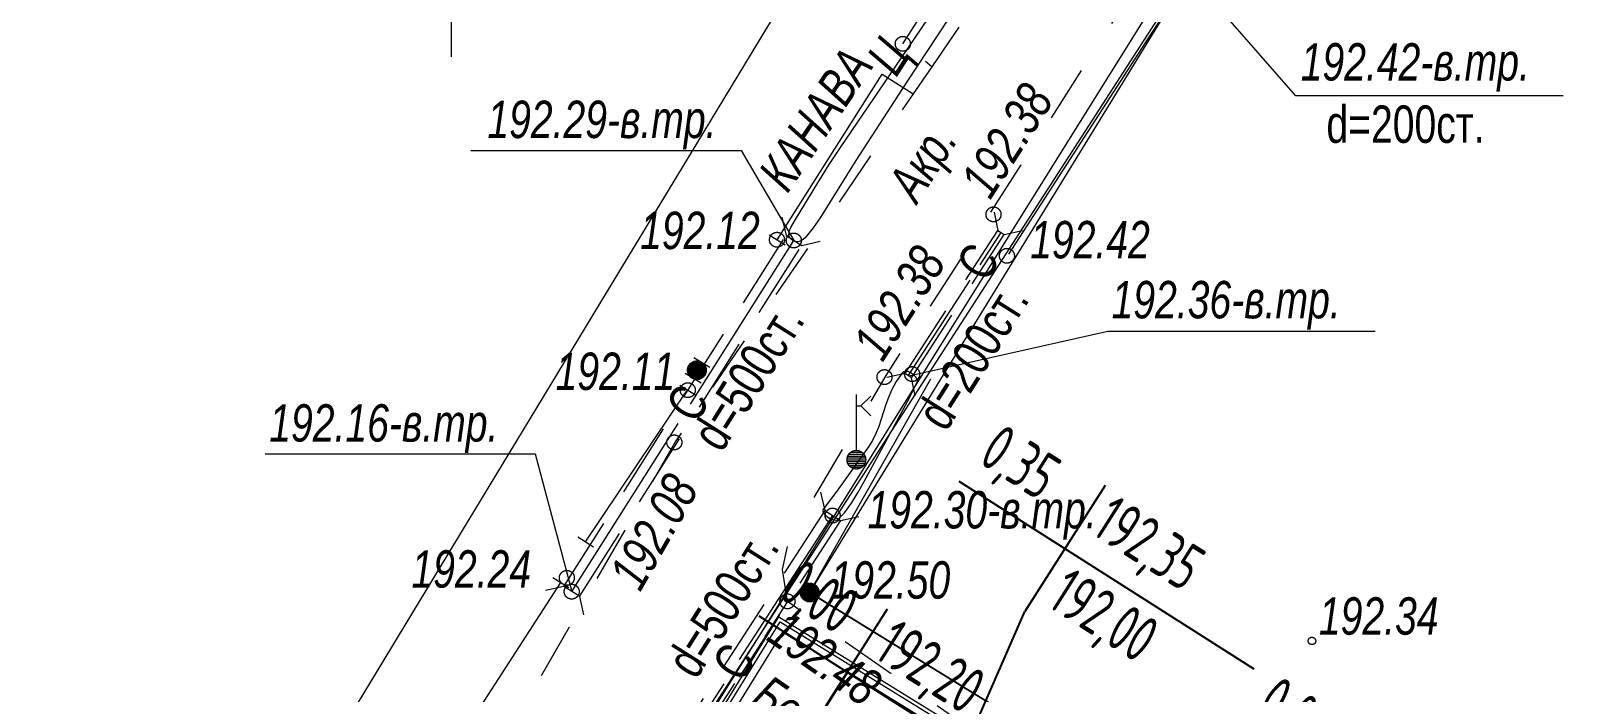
# Model space of a CAD drawing. Header units: millimetres. Extents: x -38151500 to -28914887, y -20564105 to -20349562.
# Drawn here: x -35204494 to -35162766, y -20475837 to -20458106 of the extents above; entities that cross this region are included whole.
import ezdxf
from ezdxf.xclip import XClip

# ---------------------------------------------------------------- set-up
doc = ezdxf.new("R2010")
doc.units = ezdxf.units.MM
doc.header["$MEASUREMENT"] = 0
doc.header["$XCLIPFRAME"] = 0
doc.linetypes.add('Новофедоровское_снт 28_07$0$l049', pattern=[3000, 2000, -1000])
doc.linetypes.add('Новофедоровское_снт 28_07$0$l189_2', pattern=[3000, 1500, -1500])
for name, color, linetype, lineweight in [('Новый_0-Тонкая_Ном._пера__7', 7, 'Continuous', 25), ('Новый_0_Ном._пера__7', 7, 'Continuous', 25), ('Новый_Defpoints_Ном._пера__7', 7, 'Continuous', 25), ('Новый_ГП_Ограждение_Ном._пера__152', 152, 'Continuous', 18), ('Новый_ГП_Сетка_земля_Ном._пера__7', 7, 'Continuous', 25), ('Новый_ГТ4-Карт. отметки_Ном._пера__1', 1, 'Continuous', 40), ('Новый_ГТ4-Карт. отметки_Ном._пера__5', 5, 'Continuous', 13), ('Новый_ГТ4-Карт. отметки_Ном._пера__7', 7, 'Continuous', 25), ('Чертеж_2_Новофедоровское_снт 28_07$0$tp_Дороги_Ном._пера__253', 252, 'Continuous', 18), ('Чертеж_2_Новофедоровское_снт 28_07$0$tp_канавы_Ном._пера__253', 252, 'Continuous', 18), ('Чертеж_2_Новофедоровское_снт 28_07$0$tp_отметки_новые_Ном._пера__253', 252, 'Continuous', 18), ('Чертеж_2_Новофедоровское_снт 28_07$0$tp_трубы под дорогой_Ном._пера__253', 252, 'Continuous', 18), ('Чертеж_2_Новофедоровское_снт 28_07$0$U_ТЕКСТ_БЕЛЫЙ_Ном._пера__253', 252, 'Continuous', 18), ('Чертеж_2_Новый_ГП_Топография_Ном._пера__253', 252, 'Continuous', 18), ('Чертеж_2_Новый_Новофедоровское_снт 28_07$0$SETKA_Ном._пера__253', 252, 'Continuous', 18), ('Чертеж_2_Новый_Новофедоровское_снт 28_07$0$tp_Дороги_Ном._пера__253', 252, 'Continuous', 18), ('Чертеж_2_Новый_Новофедоровское_снт 28_07$0$tp_канавы_Ном._пера__253', 252, 'Continuous', 18), ('Чертеж_2_Новый_Новофедоровское_снт 28_07$0$tp_ЛЭП нн_Ном._пера__253', 252, 'Continuous', 18), ('Чертеж_2_Новый_Новофедоровское_снт 28_07$0$tp_Ограждения ДЕР_Ном._пера__253', 252, 'Continuous', 18), ('Чертеж_2_Новый_Новофедоровское_снт 28_07$0$tp_Ограждения мет_Ном._пера__253', 252, 'Continuous', 18), ('Чертеж_2_Новый_Новофедоровское_снт 28_07$0$tp_Ограждения рабица_Ном._пера__253', 252, 'Continuous', 18), ('Чертеж_2_Новый_Новофедоровское_снт 28_07$0$tp_Ограждения_Ном._пера__253', 252, 'Continuous', 18), ('Чертеж_2_Новый_Новофедоровское_снт 28_07$0$tp_Ограждения_Ном._пера__7', 7, 'Continuous', 18), ('Чертеж_2_Новый_Новофедоровское_снт 28_07$0$tp_отметки_новые_Ном._пера__253', 252, 'Continuous', 18), ('Чертеж_2_Новый_Новофедоровское_снт 28_07$0$tp_отметки_новые_Ном._пера__7', 7, 'Continuous', 18), ('Чертеж_2_Новый_Новофедоровское_снт 28_07$0$tp_сооружения_Ном._пера__7', 7, 'Continuous', 18), ('Чертеж_2_Новый_Новофедоровское_снт 28_07$0$tp_трубы под дорогой_Ном._пера__253', 252, 'Continuous', 18), ('Чертеж_2_Новый_Новофедоровское_снт 28_07$0$U_Водосток_Ном._пера__253', 252, 'Continuous', 18), ('Чертеж_2_Новый_Новофедоровское_снт 28_07$0$U_Газопровод_Ном._пера__253', 252, 'Continuous', 18)]:
    doc.layers.add(name, color=color, linetype=linetype, lineweight=lineweight)
doc.styles.add('РЎР“Р•РќР•Р\xa0РР\xa0_РЎРўРР›Р¬_1', font='arial.ttf', dxfattribs={"width": 0.75})
doc.styles.add('РЎР“Р•РќР•Р\xa0РР\xa0_РЎРўРР›Р¬_3', font='arial.ttf', dxfattribs={"width": 0.749999})
doc.styles.add('РЎР“Р•РќР•Р\xa0РР\xa0_РЎРўРР›Р¬_6', font='', dxfattribs={"width": 0.8})
doc.styles.get('РЎР“Р•РќР•Р\xa0РР\xa0_РЎРўРР›Р¬_6').set_extended_font_data('GOST_type_A')
doc.linetypes.add('Новофедоровское_снт 28_07$0$l474_2o', pattern='A,0,[3,РіРµРЅРїРїР»Р°РЅ 2025_06_18 dima РІР°СЂРёР°РЅС‚ 21.Shx,S=31.746032,R=0,X=0,Y=0],-5000,0', length=5000)
doc.linetypes.add('Новофедоровское_снт 28_07$0$lm334', pattern='A,0,[4,РіРµРЅРїРїР»Р°РЅ 2025_06_18 dima РІР°СЂРёР°РЅС‚ 21.Shx,S=79.365079,R=0,X=0,Y=0],-11000,0', length=11000)
doc.linetypes.add('Новофедоровское_снт 28_07$0$З ДЕРЕВ', pattern='A,0,[2,РіРµРЅРїРїР»Р°РЅ 2025_06_18 dima РІР°СЂРёР°РЅС‚ 21.Shx,S=19.84127,R=0,X=0,Y=0.2],-2500,0', length=2500)
doc.linetypes.add('Новофедоровское_снт 28_07$0$ЗАБОР_СЕТКА', pattern='A,0,[1,РіРµРЅРїРїР»Р°РЅ 2025_06_18 dima РІР°СЂРёР°РЅС‚ 21.Shx,S=39.68254,R=0,X=0,Y=2.77556e-17],-5000,0', length=5000)
doc.linetypes.add('Новофедоровское_снт 28_07$0$МЕЖА', pattern='A,0,[5,РіРµРЅРїРїР»Р°РЅ 2025_06_18 dima РІР°СЂРёР°РЅС‚ 21.Shx,S=46.746032,R=0,X=0,Y=6.93889e-18],-6500,0', length=6500)

# ---------------------------------------------------------------- blocks, each defined once
blk = doc.blocks.new('Чертеж_3_2', base_point=(2451089, -7296))
at = {"layer": 'Чертеж_2_Новый_ГП_Топография_Ном._пера__253', "color": 252, "linetype": 'Новофедоровское_снт 28_07$0$МЕЖА', "lineweight": 18, "flags": 128}
for points in [[(-35215434, -20524360), (-35215394, -20524296), (-35204907, -20507196), (-35178737, -20524004), (-35167176, -20507967), (-35157260, -20495163), (-35159014, -20487946), (-35161019, -20480799), (-35166512, -20482761), (-35169367, -20481924), (-35183638, -20473145), (-35173689, -20456936), (-35181298, -20452238), (-35222329, -20519982)], [(-35184464, -20473796), (-35165064, -20485776), (-35162594, -20481776), (-35158154, -20493826), (-35167884, -20507436), (-35167024, -20507996), (-35178384, -20523486), (-35178714, -20524026), (-35178984, -20523856), (-35203464, -20508276), (-35192784, -20491166), (-35194494, -20490046)]]:
    blk.add_lwpolyline(points, close=True, dxfattribs=at)
at = {"layer": 'Чертеж_2_Новый_Новофедоровское_снт 28_07$0$SETKA_Ном._пера__253', "color": 252, "linetype": 'Continuous', "lineweight": 18, "flags": 128}
blk.add_lwpolyline([(-35193234, -20458796), (-35193234, -20455796)], dxfattribs=at)
at = {"layer": 'Чертеж_2_Новый_Новофедоровское_снт 28_07$0$tp_Дороги_Ном._пера__253', "color": 252, "linetype": 'Новофедоровское_снт 28_07$0$l189_2', "lineweight": 18, "flags": 128}
for points in [[(-35168953, -20434617), (-35168102, -20436212), (-35168009, -20437746), (-35167936, -20438864), (-35167934, -20439504), (-35177124, -20454305), (-35180363, -20459059), (-35181147, -20458448)], [(-35184233, -20473390), (-35184367, -20472535), (-35184201, -20471761), (-35181591, -20467335), (-35169286, -20448138), (-35166223, -20444482), (-35164490, -20443294), (-35162374, -20442824), (-35161362, -20442742), (-35159371, -20442990), (-35157261, -20444007), (-35156461, -20444869)], [(-35181701, -20459263), (-35180868, -20459784), (-35187224, -20469086), (-35192906, -20479010), (-35194102, -20478759)]]:
    blk.add_lwpolyline(points, dxfattribs=at)
at = {"layer": 'Чертеж_2_Новый_Новофедоровское_снт 28_07$0$tp_Дороги_Ном._пера__253', "color": 252, "linetype": 'Continuous', "lineweight": 18, "flags": 128}
blk.add_lwpolyline([(-35180363, -20459059), (-35180868, -20459784)], dxfattribs=at)
at = {"layer": 'Чертеж_2_Новый_Новофедоровское_снт 28_07$0$tp_Дороги_Ном._пера__253', "color": 252, "linetype": 'Новофедоровское_снт 28_07$0$l189_2', "lineweight": 18, "flags": 128}
blk.add_lwpolyline([(-35186064, -20476222), (-35181132, -20479657), (-35179309, -20476820), (-35184233, -20473390)], close=True, dxfattribs=at)
at = {"layer": 'Чертеж_2_Новый_Новофедоровское_снт 28_07$0$tp_канавы_Ном._пера__253', "color": 252, "linetype": 'Continuous', "lineweight": 18, "flags": 128}
blk.add_lwpolyline([(-35179650, -20457362), (-35181032, -20459462), (-35182403, -20461568), (-35183361, -20463106), (-35183546, -20463379), (-35183757, -20463641), (-35183814, -20463693), (-35183883, -20463733), (-35183956, -20463754), (-35184024, -20463747), (-35184080, -20463722), (-35184136, -20463684), (-35184179, -20463638), (-35184199, -20463585), (-35184187, -20463477), (-35184143, -20463367), (-35184017, -20463154), (-35183419, -20462169), (-35183115, -20461681), (-35182799, -20461200), (-35181344, -20459067), (-35179916, -20456953)], dxfattribs=at)
blk.add_lwpolyline([(-35182912, -20470435), (-35183271, -20470905), (-35183284, -20470930), (-35183286, -20470957), (-35183266, -20471015), (-35183219, -20471073), (-35183153, -20471127), (-35183079, -20471172), (-35183005, -20471202), (-35182940, -20471213), (-35182893, -20471200), (-35182800, -20471116), (-35182707, -20471011), (-35182519, -20470753), (-35182340, -20470463), (-35182177, -20470175), (-35180968, -20467930), (-35180756, -20467506), (-35180749, -20467474), (-35180755, -20467442), (-35180794, -20467380), (-35180924, -20467264), (-35180985, -20467231), (-35181054, -20467223), (-35181120, -20467238), (-35181171, -20467276), (-35181324, -20467493), (-35181447, -20467727), (-35181527, -20467919), (-35181596, -20468114), (-35181723, -20468508), (-35181790, -20468703), (-35181866, -20468892), (-35181956, -20469075), (-35182064, -20469247)], close=True, dxfattribs=at)
at = {"layer": 'Чертеж_2_Новый_Новофедоровское_снт 28_07$0$tp_ЛЭП нн_Ном._пера__253', "color": 252, "linetype": 'Continuous', "lineweight": 18, "flags": 128}
blk.add_lwpolyline([(-35217433, -20525995), (-35216322, -20524332), (-35195709, -20491490), (-35170672, -20451362), (-35169463, -20449768)], dxfattribs=at)
at = {"layer": 'Чертеж_2_Новый_Новофедоровское_снт 28_07$0$tp_Ограждения ДЕР_Ном._пера__253', "color": 252, "linetype": 'Новофедоровское_снт 28_07$0$З ДЕРЕВ', "lineweight": 18, "flags": 128}
for points in [[(-35181147, -20458448), (-35177379, -20452573), (-35176686, -20451372)], [(-35184509, -20463698), (-35181701, -20459263)], [(-35189641, -20471790), (-35186907, -20467722)], [(-35194102, -20478759), (-35190305, -20472877)]]:
    blk.add_lwpolyline(points, dxfattribs=at)
at = {"layer": 'Чертеж_2_Новый_Новофедоровское_снт 28_07$0$tp_Ограждения мет_Ном._пера__253', "color": 252, "linetype": 'Новофедоровское_снт 28_07$0$l474_2o', "lineweight": 18, "flags": 128}
for points in [[(-35178307, -20464081), (-35173368, -20456439)], [(-35180401, -20467433), (-35183639, -20473147)]]:
    blk.add_lwpolyline(points, dxfattribs=at)
at = {"layer": 'Чертеж_2_Новый_Новофедоровское_снт 28_07$0$tp_Ограждения рабица_Ном._пера__253', "color": 252, "linetype": 'Новофедоровское_снт 28_07$0$ЗАБОР_СЕТКА', "lineweight": 18, "flags": 128}
blk.add_lwpolyline([(-35183639, -20473147), (-35169367, -20481924), (-35166512, -20482761)], dxfattribs=at)
at = {"layer": 'Чертеж_2_Новый_Новофедоровское_снт 28_07$0$tp_Ограждения_Ном._пера__253', "color": 252, "linetype": 'Continuous', "lineweight": 18, "flags": 128}
for points in [[(-35184720, -20463565), (-35184297, -20463831)], [(-35186740, -20466847), (-35186317, -20467113)], [(-35187118, -20467589), (-35186695, -20467855)], [(-35186971, -20467267), (-35186548, -20467533)], [(-35189852, -20471657), (-35189429, -20471923)], [(-35190516, -20472744), (-35190093, -20473010)]]:
    blk.add_lwpolyline(points, dxfattribs=at)
at = {"layer": 'Чертеж_2_Новый_Новофедоровское_снт 28_07$0$tp_Ограждения_Ном._пера__7', "color": 7, "linetype": 'Continuous', "lineweight": 18}
for p, q in [((-35186907, -20467160), (-35186413, -20467160)), ((-35186902, -20467130), (-35186419, -20467130)), ((-35186891, -20467100), (-35186428, -20467100)), ((-35186877, -20467070), (-35186442, -20467070)), ((-35186858, -20467040), (-35186463, -20467040)), ((-35186831, -20467010), (-35186490, -20467010)), ((-35186792, -20466980), (-35186529, -20466980)), ((-35186721, -20466950), (-35186601, -20466950)), ((-35186909, -20467190), (-35186410, -20467190)), ((-35186908, -20467220), (-35186413, -20467220)), ((-35186903, -20467250), (-35186417, -20467250)), ((-35186893, -20467280), (-35186426, -20467280)), ((-35186879, -20467310), (-35186441, -20467310)), ((-35186861, -20467340), (-35186460, -20467340)), ((-35186835, -20467370), (-35186486, -20467370)), ((-35186798, -20467400), (-35186523, -20467400)), ((-35186734, -20467430), (-35186584, -20467430)), ((-35183837, -20472995), (-35183442, -20472995)), ((-35183810, -20472965), (-35183469, -20472965)), ((-35183771, -20472935), (-35183508, -20472935)), ((-35183700, -20472905), (-35183580, -20472905)), ((-35183888, -20473145), (-35183389, -20473145)), ((-35183887, -20473175), (-35183392, -20473175)), ((-35183886, -20473115), (-35183392, -20473115)), ((-35183882, -20473205), (-35183396, -20473205)), ((-35183881, -20473085), (-35183398, -20473085)), ((-35183872, -20473235), (-35183405, -20473235)), ((-35183870, -20473055), (-35183407, -20473055)), ((-35183858, -20473265), (-35183420, -20473265)), ((-35183856, -20473025), (-35183421, -20473025)), ((-35183840, -20473295), (-35183439, -20473295)), ((-35183814, -20473325), (-35183465, -20473325)), ((-35183777, -20473355), (-35183502, -20473355)), ((-35183713, -20473385), (-35183563, -20473385))]:
    blk.add_line(p, q, dxfattribs=at)
for centre in [(-35186660, -20467192), (-35183639, -20473147)]:
    blk.add_circle(centre, 250, dxfattribs=at)
at = {"layer": 'Чертеж_2_Новый_Новофедоровское_снт 28_07$0$tp_отметки_новые_Ном._пера__253', "color": 252, "linetype": 'Continuous', "lineweight": 18, "flags": 128}
for points in [[(-35163452, -20459842), (-35170612, -20459842), (-35173695, -20456307)], [(-35192719, -20461307), (-35185477, -20461307), (-35184060, -20463712)], [(-35168494, -20466158), (-35175654, -20466158), (-35180981, -20467349)], [(-35198229, -20469437), (-35190988, -20469437), (-35190012, -20473123)]]:
    blk.add_lwpolyline(points, dxfattribs=at)
at = {"layer": 'Чертеж_2_Новый_Новофедоровское_снт 28_07$0$tp_отметки_новые_Ном._пера__253', "color": 252, "linetype": 'Continuous', "lineweight": 18}
blk.add_circle((-35170183, -20474446), 100, dxfattribs=at)
at = {"layer": 'Чертеж_2_Новый_Новофедоровское_снт 28_07$0$tp_отметки_новые_Ном._пера__7', "color": 7, "linetype": 'Continuous', "lineweight": 18}
for centre in [(-35181144, -20458446), (-35178714, -20463016), (-35184514, -20463696), (-35184064, -20463716), (-35178354, -20464126), (-35180894, -20467296), (-35186904, -20467726), (-35181634, -20467376), (-35187264, -20469126), (-35183024, -20471086), (-35190144, -20472756), (-35190014, -20473126), (-35183634, -20473096), (-35184234, -20473386)]:
    blk.add_circle(centre, 200, dxfattribs=at)
at = {"layer": 'Чертеж_2_Новый_Новофедоровское_снт 28_07$0$tp_сооружения_Ном._пера__7', "color": 7, "linetype": 'Continuous', "lineweight": 18}
for p, q in [((-35182388, -20469340), (-35182388, -20467840)), ((-35182265, -20468149), (-35182000, -20468414)), ((-35182637, -20469592), (-35182138, -20469592)), ((-35182633, -20469542), (-35182143, -20469542)), ((-35182632, -20469642), (-35182143, -20469642)), ((-35182617, -20469492), (-35182158, -20469492)), ((-35182588, -20469442), (-35182187, -20469442)), ((-35182539, -20469392), (-35182236, -20469392)), ((-35182616, -20469692), (-35182160, -20469692)), ((-35182586, -20469742), (-35182189, -20469742)), ((-35182535, -20469792), (-35182240, -20469792))]:
    blk.add_line(p, q, dxfattribs=at)
at = {"layer": 'Чертеж_2_Новый_Новофедоровское_снт 28_07$0$tp_сооружения_Ном._пера__7', "color": 7, "linetype": 'Continuous', "lineweight": 18, "flags": 128}
blk.add_lwpolyline([(-35182388, -20468149), (-35182265, -20468149), (-35182000, -20467885)], dxfattribs=at)
at = {"layer": 'Чертеж_2_Новый_Новофедоровское_снт 28_07$0$tp_сооружения_Ном._пера__7', "color": 7, "linetype": 'Continuous', "lineweight": 18}
blk.add_circle((-35182388, -20469590), 250, dxfattribs=at)
at = {"layer": 'Чертеж_2_Новый_Новофедоровское_снт 28_07$0$tp_трубы под дорогой_Ном._пера__253', "color": 252, "linetype": 'Continuous', "lineweight": 18, "flags": 128}
for points in [[(-35178700, -20462955), (-35178596, -20463444), (-35178428, -20463552), (-35177939, -20463447)], [(-35184380, -20463091), (-35184271, -20463578), (-35183848, -20463846), (-35183361, -20463737)], [(-35180809, -20467882), (-35180914, -20467393), (-35181082, -20467284), (-35181571, -20467389)], [(-35183346, -20470464), (-35183236, -20470952), (-35182814, -20471220), (-35182326, -20471110)], [(-35189691, -20473743), (-35189800, -20473255), (-35190223, -20472987), (-35190711, -20473097)]]:
    blk.add_lwpolyline(points, dxfattribs=at)
at = {"layer": 'Чертеж_2_Новый_Новофедоровское_снт 28_07$0$tp_трубы под дорогой_Ном._пера__253', "color": 252, "linetype": 'Новофедоровское_снт 28_07$0$l049', "lineweight": 18, "flags": 128}
for points in [[(-35190223, -20472989), (-35184271, -20463578)], [(-35181082, -20467284), (-35178596, -20463444)], [(-35180914, -20467393), (-35178428, -20463552)], [(-35189801, -20473256), (-35183849, -20463845)], [(-35183236, -20470952), (-35188440, -20478996)], [(-35182814, -20471220), (-35188018, -20479264)]]:
    blk.add_lwpolyline(points, dxfattribs=at)
at = {"layer": 'Чертеж_2_Новый_Новофедоровское_снт 28_07$0$U_Водосток_Ном._пера__253', "color": 252, "linetype": 'Continuous', "lineweight": 18, "flags": 128}
for points in [[(-35186834, -20468098), (-35184060, -20463712)], [(-35179073, -20464365), (-35178512, -20463498)], [(-35180998, -20467338), (-35179342, -20464780)], [(-35190012, -20473123), (-35187165, -20468621)], [(-35183024, -20471084), (-35185523, -20474947)], [(-35185942, -20475594), (-35188229, -20479130)]]:
    blk.add_lwpolyline(points, dxfattribs=at)
at = {"layer": 'Чертеж_2_Новый_Новофедоровское_снт 28_07$0$U_Газопровод_Ном._пера__253', "color": 252, "linetype": 'Новофедоровское_снт 28_07$0$lm334', "lineweight": 18, "flags": 128}
blk.add_lwpolyline([(-35216752, -20523523), (-35194304, -20488740), (-35173753, -20456897), (-35165636, -20444319), (-35165917, -20444465), (-35163587, -20443258), (-35158356, -20444879)], dxfattribs=at)
at = {"layer": 'Чертеж_2_Новофедоровское_снт 28_07$0$tp_Дороги_Ном._пера__253', "color": 252, "linetype": 'Continuous', "lineweight": 18, "char_height": 1000, "attachment_point": 7, "style": 'РЎР“Р•РќР•Р\xa0РР\xa0_РЎРўРР›Р¬_1'}
for s, insert, rotation in [('\\A1;{\\pql;\\fArial|b0|i1|c204|p0;\\W0.750000;Ц}', (-35181073, -20459518), 57.3407), ('\\A1;{\\pql;\\fArial|b0|i1|c204|p0;\\W0.750000;Акр.}', (-35180505, -20462917), 57.3407), ('\\A1;{\\pql;\\fArial|b0|i1|c204|p0;\\W0.750000;Бет.пл.}', (-35185282, -20476141), 325.1439)]:
    blk.add_mtext(s, dxfattribs=dict(at, insert=insert, rotation=rotation))
at = {"layer": 'Чертеж_2_Новофедоровское_снт 28_07$0$tp_канавы_Ном._пера__253', "color": 252, "linetype": 'Continuous', "lineweight": 18, "insert": (-35184231, -20462474), "char_height": 1000, "attachment_point": 7, "rotation": 55.9631, "style": 'РЎР“Р•РќР•Р\xa0РР\xa0_РЎРўРР›Р¬_1'}
blk.add_mtext('\\A1;{\\pql;\\fArial|b0|i1|c204|p0;\\W0.750000;КАНАВА}', dxfattribs=at)
at = {"layer": 'Чертеж_2_Новофедоровское_снт 28_07$0$tp_отметки_новые_Ном._пера__253', "color": 252, "linetype": 'Continuous', "lineweight": 18, "char_height": 1000, "attachment_point": 7, "style": 'РЎР“Р•РќР•Р\xa0РР\xa0_РЎРўРР›Р¬_1'}
for s, insert in [('\\A1;{\\pql;\\fArial|b0|i1|c204|p0;\\W0.750000;192.42-в.тр.}', (-35170484, -20459731)), ('\\A1;{\\pql;\\fArial|b0|i1|c204|p0;\\W0.750000;192.29-в.тр.}', (-35192272, -20461272)), ('\\A1;{\\pql;\\fArial|b0|i1|c204|p0;\\W0.750000;192.12}', (-35188180, -20463959)), ('\\A1;{\\pql;\\fArial|b0|i1|c204|p0;\\W0.750000;192.42}', (-35177731, -20464208)), ('\\A1;{\\pql;\\fArial|b0|i1|c204|p0;\\W0.750000;192.36-в.тр.}', (-35175551, -20466103)), ('\\A1;{\\pql;\\fArial|b0|i1|c204|p0;\\W0.750000;192.11}', (-35190444, -20467735)), ('\\A1;{\\pql;\\fArial|b0|i1|c204|p0;\\W0.750000;192.16-в.тр.}', (-35198115, -20469406)), ('\\A1;{\\pql;\\fArial|b0|i1|c204|p0;\\W0.750000;192.30-в.тр.}', (-35182088, -20471732)), ('\\A1;{\\pql;\\fArial|b0|i1|c204|p0;\\W0.750000;192.24}', (-35194306, -20473032)), ('\\A1;{\\pql;\\fArial|b0|i1|c204|p0;\\W0.750000;192.50}', (-35183078, -20473327)), ('\\A1;{\\pql;\\fArial|b0|i1|c204|p0;\\W0.750000;192.34}', (-35169997, -20474292))]:
    blk.add_mtext(s, dxfattribs=dict(at, insert=insert))
for s, insert, rotation in [('\\A1;{\\pql;\\fArial|b0|i1|c204|p0;\\W0.750000;192.38}', (-35178791, -20462658), 57.3407), ('\\A1;{\\pql;\\fArial|b0|i1|c204|p0;\\W0.750000;192.38}', (-35181675, -20467009), 57.3407), ('\\A1;{\\pql;\\fArial|b0|i1|c204|p0;\\W0.750000;192.08}', (-35188168, -20473163), 60.2066), ('\\A1;{\\pql;\\fArial|b0|i1|c204|p0;\\W0.750000;192.48}', (-35184842, -20474414), 325.1394)]:
    blk.add_mtext(s, dxfattribs=dict(at, insert=insert, rotation=rotation))
at = {"layer": 'Чертеж_2_Новофедоровское_снт 28_07$0$tp_трубы под дорогой_Ном._пера__253', "color": 252, "linetype": 'Continuous', "lineweight": 18, "insert": (-35169796, -20461113), "char_height": 1000, "attachment_point": 7, "style": 'РЎР“Р•РќР•Р\xa0РР\xa0_РЎРўРР›Р¬_3'}
blk.add_mtext('\\A1;{\\pql;\\fArial|b0|i0|c204|p0;\\W0.749999;d=200ст.}', dxfattribs=at)
at = {"layer": 'Чертеж_2_Новофедоровское_снт 28_07$0$tp_трубы под дорогой_Ном._пера__253', "color": 252, "linetype": 'Continuous', "lineweight": 18, "char_height": 1000, "attachment_point": 7, "rotation": 57.6886, "style": 'РЎР“Р•РќР•Р\xa0РР\xa0_РЎРўРР›Р¬_3'}
for s, insert in [('\\A1;{\\pql;\\fArial|b0|i0|c204|p0;\\W0.749999;d=200ст.}', (-35179977, -20468880)), ('\\A1;{\\pql;\\fArial|b0|i0|c204|p0;\\W0.749999;d=500ст.}', (-35185992, -20469438)), ('\\A1;{\\pql;\\fArial|b0|i0|c204|p0;\\W0.749999;d=500ст.}', (-35186670, -20475517))]:
    blk.add_mtext(s, dxfattribs=dict(at, insert=insert))
at = {"layer": 'Чертеж_2_Новофедоровское_снт 28_07$0$U_ТЕКСТ_БЕЛЫЙ_Ном._пера__253', "color": 252, "linetype": 'Continuous', "lineweight": 18, "char_height": 1000, "attachment_point": 7, "rotation": 57.6886, "style": 'РЎР“Р•РќР•Р\xa0РР\xa0_РЎРўРР›Р¬_3'}
for insert in [(-35178899, -20464879), (-35186678, -20468667), (-35185439, -20475600)]:
    blk.add_mtext('\\A1;{\\pql;\\fArial|b0|i0|c204|p0;\\W0.749999;С}', dxfattribs=dict(at, insert=insert))

msp = doc.modelspace()

# ---------------------------------------------------------------- linework, layer by layer
at = {"layer": 'Новый_0-Тонкая_Ном._пера__7', "color": 7, "linetype": 'Continuous', "lineweight": 25}
msp.add_line((-35160204.64, -20489127.65), (-35182634.31, -20475283.37), dxfattribs=at)
at = {"layer": 'Новый_0_Ном._пера__7', "color": 7, "linetype": 'Continuous', "lineweight": 25}
msp.add_lwpolyline([(-35180751.5, -20480253.43), (-35177873.36, -20473655.51)], dxfattribs=at)
at = {"layer": 'Новый_Defpoints_Ном._пера__7', "color": 7, "linetype": 'Continuous', "lineweight": 25}
msp.add_lwpolyline([(-35182629.25, -20475286.5), (-35187303.32, -20482763.4), (-35183738.35, -20485032.99), (-35180751.5, -20480253.43), (-35175857.31, -20483311.65), (-35174114.21, -20480542.24)], close=True, dxfattribs=at)
at = {"layer": 'Новый_ГП_Ограждение_Ном._пера__152', "color": 152, "linetype": 'Continuous', "lineweight": 18}
msp.add_lwpolyline([(-35202261.47, -20506916.11), (-35203051.87, -20508182.38), (-35178811.31, -20523609.99), (-35178633.22, -20523318.57), (-35167453.3, -20508074.13), (-35168310.1, -20507516.22), (-35158490.23, -20493780.51), (-35162662.3, -20482457.67), (-35164966.19, -20486188.68), (-35184366.14, -20474208.71), (-35186700.34, -20477990.43), (-35186869.54, -20477883.78), (-35184431.26, -20473933.43), (-35165031.28, -20485913.42), (-35162616.65, -20482003.09), (-35158265.96, -20493810.7), (-35168025.92, -20507462.6), (-35167166.99, -20508021.91), (-35178466.96, -20523430.06), (-35178746.86, -20523888.08), (-35203326.51, -20508244.66), (-35202431.08, -20506810.13), (-35202261.6, -20506916.03)], dxfattribs=at)
at = {"layer": 'Новый_ГП_Сетка_земля_Ном._пера__7', "color": 7, "linetype": 'Continuous', "lineweight": 25}
msp.add_line((-35223165.34, -20540216.51), (-35182634.31, -20475283.37), dxfattribs=at)
at = {"layer": 'Новый_ГТ4-Карт. отметки_Ном._пера__7', "color": 7, "linetype": 'Continuous', "lineweight": 25, "flags": 128}
for points in [[(-35179638.57, -20470161.36), (-35171737.72, -20475189.76)], [(-35175725.68, -20470280.97), (-35177873.36, -20473655.51)], [(-35185001.44, -20473776.85), (-35177572.55, -20478504.88)], [(-35181560.51, -20473596.09), (-35183708.19, -20476970.63)]]:
    msp.add_lwpolyline(points, dxfattribs=at)

# ---------------------------------------------------------------- block references
at = {"color": 252, "linetype": 'Continuous', "lineweight": 40}
ref = msp.add_blockref('Чертеж_3_2', (2451089, -7295.8), dxfattribs=at)
XClip(ref).set_block_clipping_path([(-35249940.5999063328, -20426134.180716671), (-35249940.5999063328, -20517391.6082299612), (-35227427.1859642267, -20517391.6082299612), (-35222034.0482798964, -20528511.4797440507), (-35136668.1846501827, -20528511.4797440507), (-35136668.1846501827, -20426017.5390227698)])

# ---------------------------------------------------------------- texts
at = {"layer": 'Новый_ГТ4-Карт. отметки_Ном._пера__1', "color": 1, "linetype": 'Continuous', "lineweight": 40, "char_height": 1250, "attachment_point": 7, "rotation": 327.525779, "style": 'РЎР“Р•РќР•Р\xa0РР\xa0_РЎРўРР›Р¬_6'}
for s, insert in [('\\A1;{\\pql;\\fGOST_type_A|b0|i0|c0|p0;\\W0.800000;192,35}', (-35176286.91, -20471800.28)), ('\\A1;{\\pql;\\fGOST_type_A|b0|i0|c0|p0;\\W0.800000;192,20}', (-35182121.74, -20475115.4))]:
    msp.add_mtext(s, dxfattribs=dict(at, insert=insert))
at = {"layer": 'Новый_ГТ4-Карт. отметки_Ном._пера__5', "color": 5, "linetype": 'Continuous', "lineweight": 13, "char_height": 1250, "attachment_point": 7, "rotation": 327.525779, "style": 'РЎР“Р•РќР•Р\xa0РР\xa0_РЎРўРР›Р¬_6'}
for s, insert in [('\\A1;{\\pql;\\fGOST_type_A|b0|i0|c0|p0;\\W0.800000;0,35}', (-35179313.9, -20469891.92)), ('\\A1;{\\pql;\\fGOST_type_A|b0|i0|c0|p0;\\W0.800000;0,00}', (-35184676.77, -20473507.41)), ('\\A1;{\\pql;\\fGOST_type_A|b0|i0|c0|p0;\\W0.800000;0,00}', (-35171900.4, -20476646.55))]:
    msp.add_mtext(s, dxfattribs=dict(at, insert=insert))
at = {"layer": 'Новый_ГТ4-Карт. отметки_Ном._пера__7', "color": 7, "linetype": 'Continuous', "lineweight": 25, "insert": (-35177475.75, -20473739.22), "char_height": 1250, "attachment_point": 7, "rotation": 327.525779, "style": 'РЎР“Р•РќР•Р\xa0РР\xa0_РЎРўРР›Р¬_6'}
msp.add_mtext('\\A1;{\\pql;\\fGOST_type_A|b0|i0|c0|p0;\\W0.800000;192,00}', dxfattribs=at)

doc.saveas('drawing.dxf')
